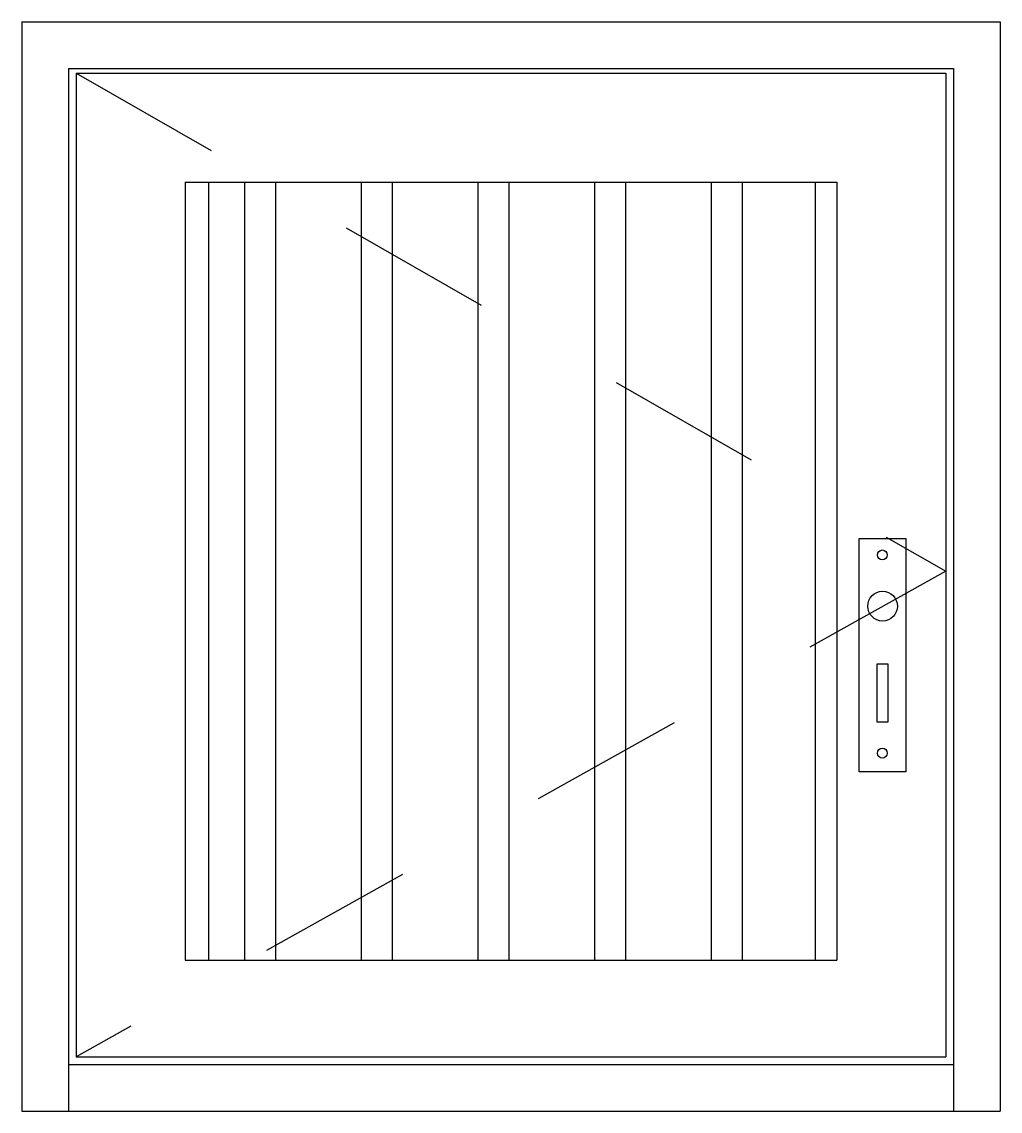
# Model space of a CAD drawing. Header units: millimetres. Extents: x 20.642 to 21.271, y 1341.663 to 1342.363.
import ezdxf

# ---------------------------------------------------------------- set-up
doc = ezdxf.new("R2010")
doc.units = ezdxf.units.MM
doc.header["$LTSCALE"] = 0.5
doc.linetypes.add('HIDDEN2', pattern=[0.1875, 0.125, -0.0625])
doc.layers.add('Gravia_Portas', color=1, linetype='Continuous')
doc.layers.add('Gravia_Portas_hidden2', color=1, linetype='HIDDEN2')

msp = doc.modelspace()

# ---------------------------------------------------------------- linework, layer by layer
at = {"layer": 'Gravia_Portas', "color": 2}
for p, q in [((20.64235, 1342.36329), (20.64235, 1341.66329)), ((20.64235, 1342.36329), (21.27135, 1342.36329)), ((21.27135, 1342.36329), (21.27135, 1341.66329)), ((20.64235, 1341.66329), (21.27135, 1341.66329))]:
    msp.add_line(p, q, dxfattribs=at)
at = {"layer": 'Gravia_Portas'}
for p, q in [((20.67235, 1342.33329), (20.67235, 1341.66329)), ((20.67235, 1342.33329), (21.24135, 1342.33329)), ((20.67735, 1342.33029), (20.67735, 1341.69829)), ((20.67735, 1342.33029), (21.23635, 1342.33029)), ((21.23635, 1342.33029), (21.23635, 1341.69829)), ((21.24135, 1342.33329), (21.24135, 1341.66329)), ((20.74735, 1342.26029), (20.74735, 1341.76029)), ((20.74735, 1342.26029), (21.16635, 1342.26029)), ((20.76235, 1342.26029), (20.76235, 1341.76029)), ((20.78554, 1342.26029), (20.78554, 1341.76029)), ((20.80554, 1342.26029), (20.80554, 1341.76029)), ((20.86054, 1342.26029), (20.86054, 1341.76029)), ((20.86054, 1342.26029), (20.86054, 1342.26029)), ((20.88054, 1342.26029), (20.88054, 1341.76029)), ((20.88054, 1342.26029), (20.88054, 1342.26029)), ((20.93554, 1342.26029), (20.93554, 1341.76029)), ((20.93554, 1342.26029), (20.93554, 1342.26029)), ((20.95554, 1342.26029), (20.95554, 1341.76029)), ((20.95554, 1342.26029), (20.95554, 1342.26029)), ((21.01054, 1342.26029), (21.01054, 1341.76029)), ((21.01054, 1342.26029), (21.01054, 1342.26029)), ((21.03054, 1342.26029), (21.03054, 1341.76029)), ((21.03054, 1342.26029), (21.03054, 1342.26029)), ((21.08554, 1342.26029), (21.08554, 1341.76029)), ((21.08554, 1342.26029), (21.08554, 1342.26029)), ((21.10554, 1342.26029), (21.10554, 1341.76029)), ((21.10554, 1342.26029), (21.10554, 1342.26029)), ((21.15235, 1342.26029), (21.15235, 1341.76029)), ((21.15235, 1342.26029), (21.15235, 1342.26029)), ((21.16635, 1342.26029), (21.16635, 1341.76029)), ((21.18071, 1341.88133), (21.18071, 1342.03133)), ((21.18071, 1342.03133), (21.21071, 1342.03133)), ((21.21071, 1342.03133), (21.21071, 1341.88133)), ((21.19231, 1341.95067), (21.19911, 1341.95067)), ((21.19231, 1341.91316), (21.19231, 1341.95067)), ((21.19911, 1341.95067), (21.19911, 1341.91316)), ((21.19911, 1341.91316), (21.19231, 1341.91316)), ((21.21071, 1341.88133), (21.18071, 1341.88133)), ((20.74735, 1341.76029), (21.16635, 1341.76029)), ((20.67735, 1341.69829), (21.23635, 1341.69829)), ((20.67235, 1341.69329), (21.24135, 1341.69329)), ((20.64235, 1341.66329), (20.67235, 1341.66329)), ((21.24135, 1341.66329), (21.27135, 1341.66329))]:
    msp.add_line(p, q, dxfattribs=at)
for centre, radius in [((21.19559, 1342.02071), 0.00318), ((21.19576, 1341.98781), 0.00955), ((21.19559, 1341.89336), 0.00318)]:
    msp.add_circle(centre, radius, dxfattribs=at)
at = {"layer": 'Gravia_Portas_hidden2'}
for p, q in [((20.67735, 1342.33029), (21.23635, 1342.01029)), ((21.23635, 1342.01029), (20.67735, 1341.69829))]:
    msp.add_line(p, q, dxfattribs=at)

doc.saveas('drawing.dxf')
